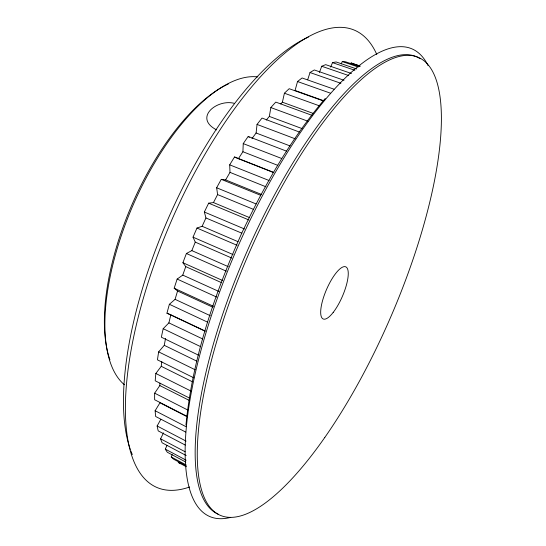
<?xml version="1.0" encoding="UTF-8"?>
<svg xmlns="http://www.w3.org/2000/svg" width="546" height="546" viewBox="0 0 546 546"><rect width="100%" height="100%" fill="white"/><g stroke="black" fill="none" stroke-linecap="round" stroke-linejoin="round"><path stroke-width="0.82" d="M231.825 258.081L195.27 242.124L193.038 237.169A217.779 78.89 -66.6 0 1 196.983 228.044L202.129 226.276L205.951 217.963L204.354 212.032A217.779 78.89 -66.6 0 1 208.681 203.167L213.466 202.566L217.595 194.574L216.653 187.769A217.779 78.89 -66.6 0 1 221.28 179.341L225.628 179.907L229.996 172.372L229.702 164.837A217.779 78.89 -66.6 0 1 234.541 156.975L238.384 158.688L242.909 151.733L243.25 143.605A217.779 78.89 -66.6 0 1 248.205 136.445L286.63 151.187M187.64 416.639L154.648 399.754A217.779 78.89 -66.6 0 1 154.661 393.175L159.821 385.558L159.937 383.135M251.965 138.629L256.101 132.992L257.05 124.427A217.779 78.89 -66.6 0 1 262.032 118.073L299.31 132.009M189.482 398.054L155.214 380.801A217.779 78.89 -66.6 0 1 155.828 373.478L161.241 366.311L161.814 361.582M185.954 425.041C192.41 358.19 214.578 293.953 241.858 232.944C264.455 185.183 290.861 138.814 325.252 98.471M266.284 120.072L269.335 116.414L270.85 107.569A217.779 78.89 -66.6 0 1 275.771 102.102L312.605 115.554M193.885 377.859L157.446 359.855A217.779 78.89 -66.6 0 1 158.661 351.877L164.257 345.318L165.534 338.452M280.705 103.938L282.391 102.198L284.411 93.223A217.779 78.89 -66.6 0 1 289.196 88.705L323.3 100.908M198.41 355.118L161.363 337.21A217.779 78.89 -66.6 0 1 163.193 328.699L168.878 322.877L170.85 314.817L166.96 313.192A217.779 78.89 -66.6 0 1 169.383 304.286L175.075 299.338L177.573 290.991L174.181 288.22A217.779 78.89 -66.6 0 1 177.157 279.074L182.76 275.102L185.756 266.619L182.917 262.722A217.779 78.89 -66.6 0 1 186.411 253.501L191.83 250.6L195.27 242.124M334.029 89.203L302.109 77.976A217.779 78.89 -66.6 0 0 297.529 81.531L295.065 90.486L323.805 100.764M307.691 79.743L310.019 72.543A217.779 78.89 -66.6 0 1 314.332 69.97L344.007 80.262M319.424 72.468L321.724 66.264A217.779 78.89 -66.6 0 1 325.716 64.66L351.481 73.498M186.22 465.915L173.635 459.213A217.779 78.89 -66.6 0 1 171.246 456.988L172.188 454.627M330.658 67.09L332.507 62.64A217.779 78.89 -66.6 0 1 336.152 61.971L356.763 68.987M185.811 462.073L167.329 452.252A217.779 78.89 -66.6 0 1 165.322 449.14L166.967 445.475M341.209 63.882L342.287 61.575A217.779 78.89 -66.6 0 1 345.543 61.794L359.841 66.646M186.22 455.541L162.142 442.813A217.779 78.89 -66.6 0 1 160.572 438.807L163.52 432.882M185.271 445.079L158.21 430.89A217.779 78.89 -66.6 0 1 157.132 425.989L160.79 419.362M185.708 432.084L155.678 416.502A217.779 78.89 -66.6 0 1 155.125 410.735L159.964 402.812L187.135 416.721M234.166 103.31C216.817 98.806 193.195 117.936 216.673 129.914M359.787 65.923L350.976 62.933A217.779 78.89 -66.6 0 1 353.835 63.991L360.203 66.148M342.287 61.575L358.272 67.001M332.507 62.64L354.832 70.263M321.724 66.264L348.744 75.566M310.019 72.543L340.888 83.292M297.529 81.531L330.391 93.154M284.411 93.223L319.437 105.842M282.391 102.198L313.295 113.452M270.85 107.569L307.944 121.226M269.335 116.414L302.095 128.603M257.05 124.427L295.209 138.821M256.101 132.992L290.083 145.939M243.25 143.605L281.736 158.511M242.909 151.733L277.839 165.383M234.541 156.975L273.88 172.481M238.384 158.688L272.761 172.243M229.702 164.837L269.076 180.514M229.996 172.372L265.977 186.814M225.628 179.907L261.616 194.492M221.28 179.341L260.674 195.318M216.653 187.769L256.047 203.924M217.595 194.574L253.583 209.425M213.466 202.566L249.433 217.561M208.681 203.167L248.935 219.983M204.354 212.032L244.567 229.013M205.951 217.963L241.871 233.21M202.129 226.276L238.001 241.653M196.983 228.044L237.107 245.311M193.038 237.169L233.094 254.593M191.83 250.6L228.317 266.68M186.411 253.501L226.324 271.185M182.917 262.722L222.734 280.548M185.756 266.619L221.314 282.569M182.76 275.102L219.001 291.516M177.157 279.074L216.68 297.079M174.181 288.22L213.575 306.347M177.573 290.991L212.851 307.241M175.075 299.338L210.237 315.677M169.383 304.286L207.767 322.249M170.85 314.817L205.023 330.951M166.96 313.192L205.207 331.251M168.878 322.877L202.743 338.991M163.193 328.699L200.396 346.539M164.257 345.318L196.956 361.227M158.661 351.877L195.277 369.833M161.241 366.311L192.554 381.845M155.828 373.478L191.182 391.161M159.821 385.558L189.182 400.375M154.661 393.175L187.844 410.06M155.125 410.735L186.097 426.726M157.132 425.989L186.104 441.12M160.572 438.807L185.108 451.74M165.322 449.14L186.159 460.196M171.246 456.988L186.145 464.919M186.398 466.762L178.187 462.387A217.779 78.89 -66.6 0 0 180.917 463.745M248.205 136.445L249.31 137.387M218.107 514.161A249.283 78.092 -66.6 0 1 248.683 247.7A249.283 78.092 -66.6 0 1 420.181 58.784M132.316 454.579A242.615 91.237 -66.6 0 1 130.869 450.969M130.323 449.46A242.615 91.237 -66.6 0 1 167.199 220.973A242.615 91.237 -66.6 0 1 308.422 37.073M189.633 486.991A249.072 92.472 -66.6 0 1 170.871 222.065A249.072 92.472 -66.6 0 1 376.788 54.477M230.74 517.349A254.757 81.286 -66.6 0 1 237.394 247.748A254.757 81.286 -66.6 0 1 428.098 65.663M124.392 384.746A169.103 72.632 -66.6 0 1 132.985 205.337A169.103 72.632 -66.6 0 1 257.896 76.931M109.923 359.773A166.155 71.697 -66.6 0 1 131.361 206.081A166.155 71.697 -66.6 0 1 228.446 83.907M324.781 437.483A249.474 77.696 -66.6 0 0 422.188 59.446A249.474 77.696 -66.6 0 0 210.995 362.094A249.474 77.696 -66.6 0 0 324.781 437.483M333.203 312.408A28.399 8.64 -66.6 0 0 346.997 267.881A28.399 8.64 -66.6 0 0 323.218 298.403A28.399 8.64 -66.6 0 0 333.203 312.408"/></g></svg>
